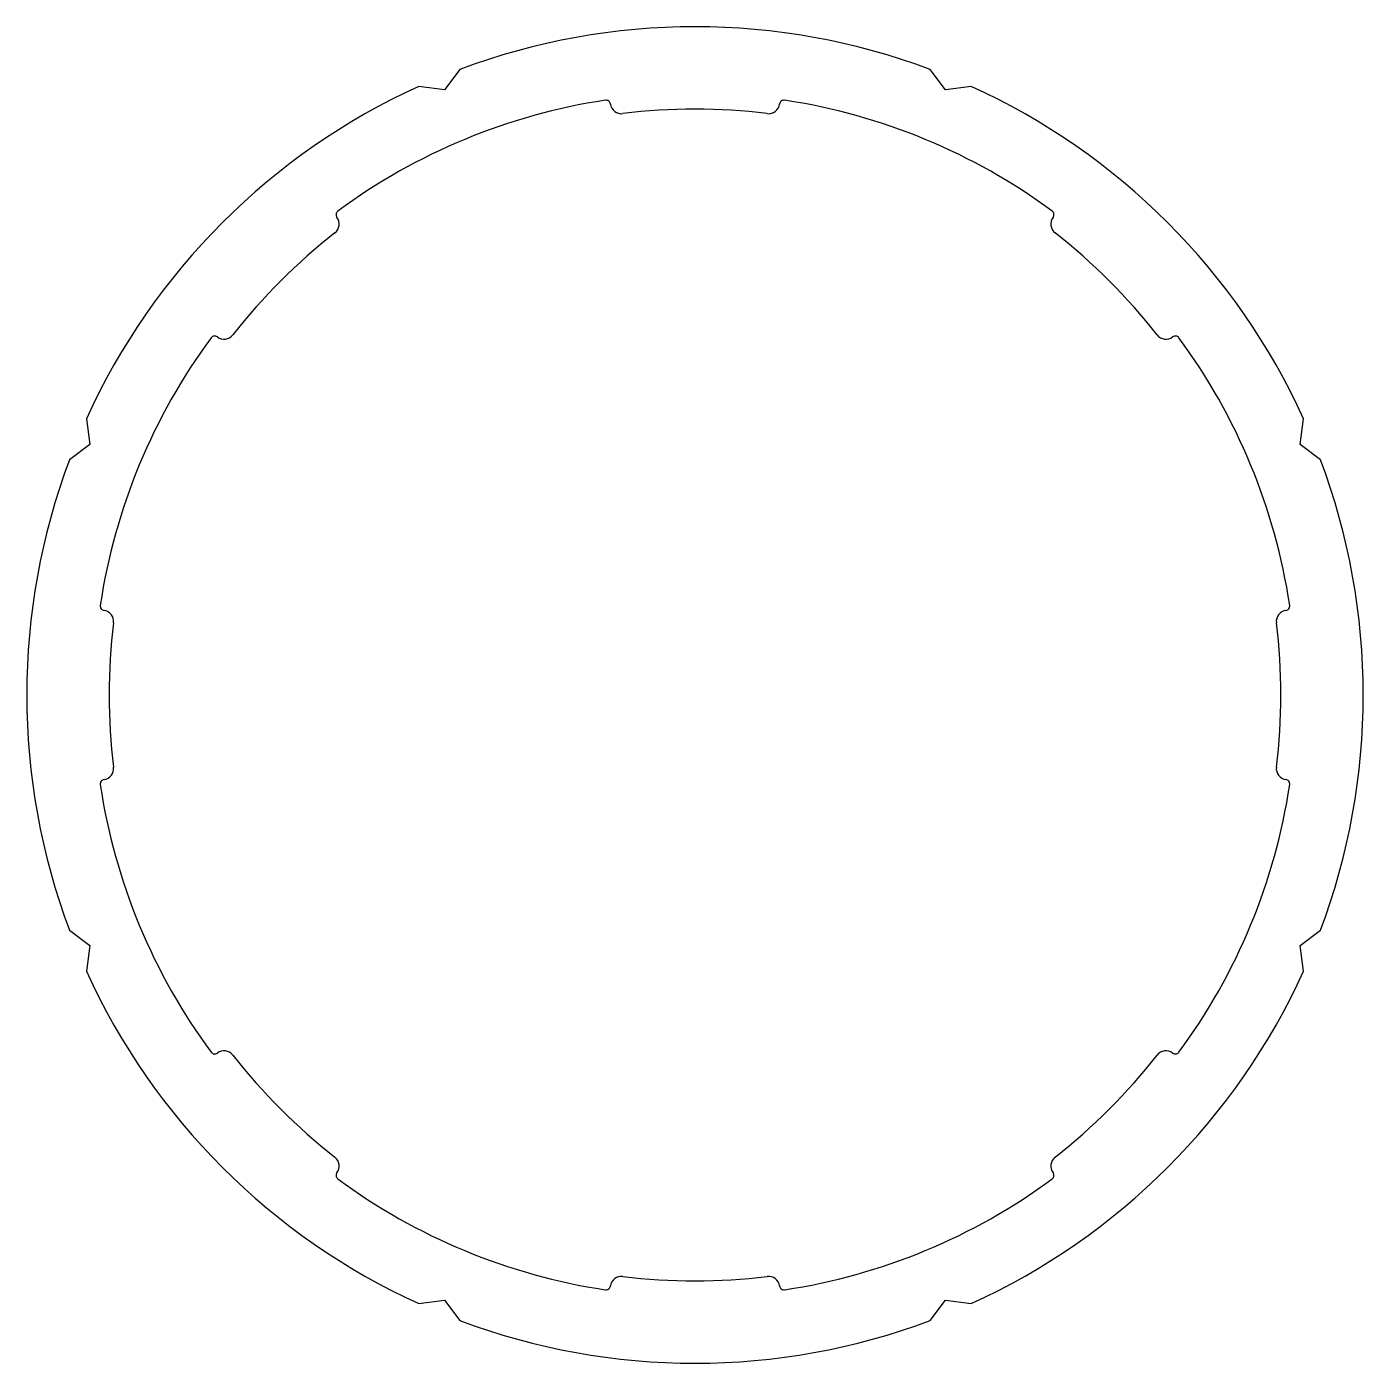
# Model space of a CAD drawing. Extents: x 2210.9 to 2240.9, y 2151 to 2181.
import ezdxf

# ---------------------------------------------------------------- set-up
doc = ezdxf.new("R2010")
doc.units = 0
doc.layers.get('0').update_dxf_attribs({"linetype": 'CONTINUOUS'})

msp = doc.modelspace()

# ---------------------------------------------------------------- linework, layer by layer
for p, q in [((2220.578, 2180.018), (2220.228, 2179.557)), ((2231.479, 2179.557), (2231.128, 2180.018)), ((2220.228, 2179.557), (2219.654, 2179.635)), ((2232.052, 2179.635), (2231.479, 2179.557)), ((2212.194, 2172.175), (2212.272, 2171.602)), ((2239.434, 2171.602), (2239.512, 2172.175)), ((2212.272, 2171.602), (2211.811, 2171.251)), ((2239.895, 2171.251), (2239.434, 2171.602)), ((2211.811, 2160.701), (2212.272, 2160.351)), ((2239.434, 2160.351), (2239.895, 2160.701)), ((2212.272, 2160.351), (2212.194, 2159.777)), ((2239.512, 2159.777), (2239.434, 2160.351)), ((2219.654, 2152.317), (2220.228, 2152.395)), ((2220.228, 2152.395), (2220.578, 2151.934)), ((2231.128, 2151.934), (2231.479, 2152.395)), ((2231.479, 2152.395), (2232.052, 2152.317))]:
    msp.add_line(p, q)
for centre, radius, start, end in [((2225.853, 2165.976), 15, 69.4102, 110.5898), ((2225.853, 2165.976), 15, 114.4102, 155.5898), ((2225.853, 2165.976), 15, 24.4102, 65.5898), ((2225.853, 2165.976), 13.5, 98.5696, 126.4304), ((2223.856, 2179.227), 0.1, 7.8213, 98.5696), ((2224.203, 2179.274), 0.25, 187.8213, 277.073), ((2227.503, 2179.274), 0.25, 262.927, 352.1787), ((2227.85, 2179.227), 0.1, 81.4304, 172.1787), ((2225.853, 2165.976), 13.5, 53.5696, 81.4304), ((2225.853, 2165.976), 13.15, 82.927, 97.073), ((2217.896, 2176.757), 0.1, 126.4304, 217.1787), ((2233.811, 2176.757), 0.1, 322.8213, 53.5696), ((2217.617, 2176.546), 0.25, 307.927, 37.1787), ((2234.09, 2176.546), 0.25, 142.8213, 232.073), ((2225.853, 2165.976), 13.15, 127.927, 142.073), ((2225.853, 2165.976), 13.15, 37.927, 52.073), ((2225.853, 2165.976), 13.5, 143.5696, 171.4304), ((2215.072, 2173.934), 0.1, 52.8213, 143.5696), ((2215.283, 2174.213), 0.25, 232.8213, 322.073), ((2236.423, 2174.213), 0.25, 217.927, 307.1787), ((2236.635, 2173.934), 0.1, 36.4304, 127.1787), ((2225.853, 2165.976), 13.5, 8.5696, 36.4304), ((2225.853, 2165.976), 15, 159.4102, 200.5898), ((2225.853, 2165.976), 15, 339.4102, 20.5898), ((2212.603, 2167.973), 0.1, 171.4304, 262.1787), ((2212.555, 2167.626), 0.25, 352.927, 82.1787), ((2239.151, 2167.626), 0.25, 97.8213, 187.073), ((2239.104, 2167.973), 0.1, 277.8213, 8.5696), ((2225.853, 2165.976), 13.15, 172.927, 187.073), ((2225.853, 2165.976), 13.15, 352.927, 7.073), ((2212.555, 2164.326), 0.25, 277.8213, 7.073), ((2239.151, 2164.326), 0.25, 172.927, 262.1787), ((2212.603, 2163.979), 0.1, 97.8213, 188.5696), ((2225.853, 2165.976), 13.5, 188.5696, 216.4304), ((2225.853, 2165.976), 13.5, 323.5696, 351.4304), ((2239.104, 2163.979), 0.1, 351.4304, 82.1787), ((2225.853, 2165.976), 15, 204.4102, 245.5898), ((2225.853, 2165.976), 15, 294.4102, 335.5898), ((2215.072, 2158.019), 0.1, 216.4304, 307.1787), ((2215.283, 2157.74), 0.25, 37.927, 127.1787), ((2236.423, 2157.74), 0.25, 52.8213, 142.073), ((2236.635, 2158.019), 0.1, 232.8213, 323.5696), ((2225.853, 2165.976), 13.15, 217.927, 232.073), ((2225.853, 2165.976), 13.15, 307.927, 322.073), ((2217.617, 2155.406), 0.25, 322.8213, 52.073), ((2234.09, 2155.406), 0.25, 127.927, 217.1787), ((2217.896, 2155.195), 0.1, 142.8213, 233.5696), ((2233.811, 2155.195), 0.1, 306.4304, 37.1787), ((2225.853, 2165.976), 13.5, 233.5696, 261.4304), ((2225.853, 2165.976), 13.5, 278.5696, 306.4304), ((2224.203, 2152.678), 0.25, 82.927, 172.1787), ((2225.853, 2165.976), 13.15, 262.927, 277.073), ((2227.503, 2152.678), 0.25, 7.8213, 97.073), ((2223.856, 2152.726), 0.1, 261.4304, 352.1787), ((2227.85, 2152.726), 0.1, 187.8213, 278.5696), ((2225.853, 2165.976), 15, 249.4102, 290.5898)]:
    msp.add_arc(centre, radius, start, end)

doc.saveas('drawing.dxf')
